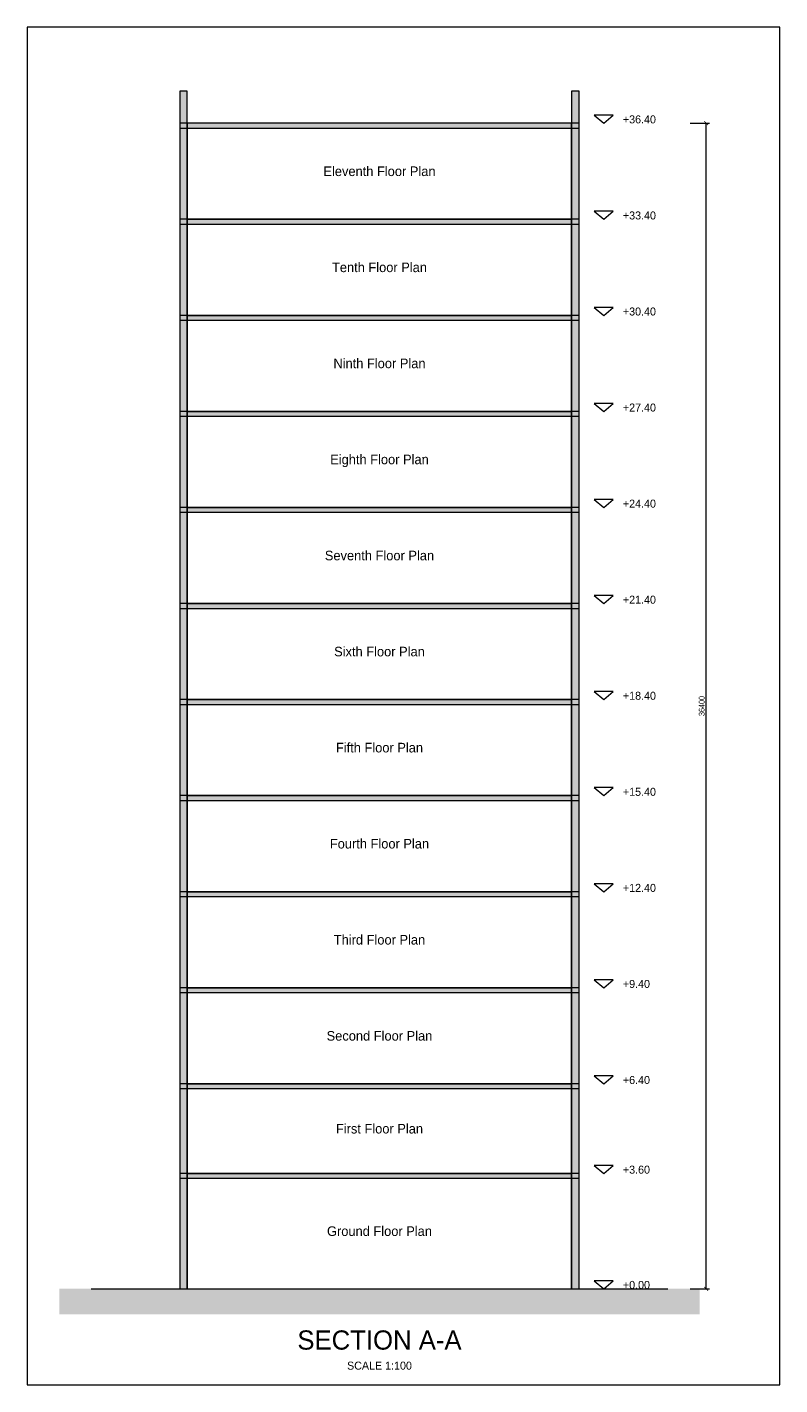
# Model space of a CAD drawing. Header units: metres. Extents: x -9 to 190, y -15 to 60.
# Drawn here: x 166.1 to 189.6, y -3 to 39.4 of the extents above; entities that cross this region are included whole.
import ezdxf
from ezdxf.enums import TextEntityAlignment as Align

# ---------------------------------------------------------------- set-up
doc = ezdxf.new("R2010")
doc.units = ezdxf.units.M
for name, color, linetype in [('ANNO', 7, 'Continuous'), ('DIMENSION', 3, 'Continuous'), ('HATCH', 8, 'Continuous'), ('TITLE', 7, 'Continuous'), ('WALL', 7, 'Continuous')]:
    doc.layers.add(name, color=color, linetype=linetype)
doc.styles.add('OpenSansCondensed-Light', font='OpenSansCondensed-Light.ttf')
doc.dimstyles.new('EZDXF', dxfattribs={"dimtxt": 0.18, "dimasz": 0.12, "dimexe": 0.1, "dimexo": 0.1, "dimgap": 0.05, "dimtad": 1, "dimdec": 0, "dimlfac": 1000, "dimzin": 12, "dimdsep": 46, "dimtxsty": 'OpenSansCondensed-Light', "dimblk": 'ARCHTICK', "dimcen": 2.5, "dimazin": 3, "dimtfac": 0.5, "dimtmove": 2, "dimatfit": 3})

# ---------------------------------------------------------------- blocks, each defined once
blk = doc.blocks.new('_ARCHTICK')
at = {"color": 0, "linetype": 'BYBLOCK', "const_width": 0.15}
blk.add_lwpolyline([(-0.5, -0.5), (0.5, 0.5)], dxfattribs=at)

msp = doc.modelspace()

# ---------------------------------------------------------------- hatches: boundary and pattern name
at = {"layer": 'HATCH'}
for points in [[(171.1, 0), (171.1, 37.4), (170.87, 37.4), (170.87, 0)], [(183.33, 0), (183.33, 37.4), (183.1, 37.4), (183.1, 0)], [(183.33, 36.25), (183.33, 36.4), (170.87, 36.4), (170.87, 36.25)], [(183.33, 33.25), (183.33, 33.4), (170.87, 33.4), (170.87, 33.25)], [(183.33, 30.25), (183.33, 30.4), (170.87, 30.4), (170.87, 30.25)], [(183.33, 27.25), (183.33, 27.4), (170.87, 27.4), (170.87, 27.25)], [(183.33, 24.25), (183.33, 24.4), (170.87, 24.4), (170.87, 24.25)], [(183.33, 21.25), (183.33, 21.4), (170.87, 21.4), (170.87, 21.25)], [(183.33, 18.25), (183.33, 18.4), (170.87, 18.4), (170.87, 18.25)], [(183.33, 15.25), (183.33, 15.4), (170.87, 15.4), (170.87, 15.25)], [(183.33, 12.25), (183.33, 12.4), (170.87, 12.4), (170.87, 12.25)], [(183.33, 9.25), (183.33, 9.4), (170.87, 9.4), (170.87, 9.25)], [(183.33, 6.25), (183.33, 6.4), (170.87, 6.4), (170.87, 6.25)], [(183.33, 3.45), (183.33, 3.6), (170.87, 3.6), (170.87, 3.45)]]:
    msp.add_hatch(color=8, dxfattribs=at).paths.add_polyline_path(points)
h = msp.add_hatch(dxfattribs=at)
h.set_pattern_fill('EARTH', scale=0.05)
h.paths.add_polyline_path([(187.1, -0.8), (187.1, 0), (167.1, 0), (167.1, -0.8)])

# ---------------------------------------------------------------- linework, layer by layer
at = {"layer": '_FloorInSection'}
for points in [[(171.1, 33.4), (183.1, 33.4), (183.1, 36.4), (171.1, 36.4)], [(171.1, 30.4), (183.1, 30.4), (183.1, 33.4), (171.1, 33.4)], [(171.1, 27.4), (183.1, 27.4), (183.1, 30.4), (171.1, 30.4)], [(171.1, 24.4), (183.1, 24.4), (183.1, 27.4), (171.1, 27.4)], [(171.1, 21.4), (183.1, 21.4), (183.1, 24.4), (171.1, 24.4)], [(171.1, 18.4), (183.1, 18.4), (183.1, 21.4), (171.1, 21.4)], [(171.1, 15.4), (183.1, 15.4), (183.1, 18.4), (171.1, 18.4)], [(171.1, 12.4), (183.1, 12.4), (183.1, 15.4), (171.1, 15.4)], [(171.1, 9.4), (183.1, 9.4), (183.1, 12.4), (171.1, 12.4)], [(171.1, 6.4), (183.1, 6.4), (183.1, 9.4), (171.1, 9.4)], [(171.1, 3.6), (183.1, 3.6), (183.1, 6.4), (171.1, 6.4)], [(171.1, 0), (183.1, 0), (183.1, 3.6), (171.1, 3.6)]]:
    msp.add_lwpolyline(points, close=True, dxfattribs=at)
at = {"layer": '_Ground Level'}
msp.add_lwpolyline([(168.1, 0), (186.1, 0)], dxfattribs=at)
at = {"layer": '_Section'}
msp.add_lwpolyline([(189.6, -3), (189.6, 39.4), (166.1, 39.4), (166.1, -3)], close=True, dxfattribs=at)
at = {"layer": 'ANNO'}
for points in [[(184.1, 36.4), (184.4, 36.65), (183.8, 36.65)], [(184.1, 33.4), (184.4, 33.65), (183.8, 33.65)], [(184.1, 30.4), (184.4, 30.65), (183.8, 30.65)], [(184.1, 27.4), (184.4, 27.65), (183.8, 27.65)], [(184.1, 24.4), (184.4, 24.65), (183.8, 24.65)], [(184.1, 21.4), (184.4, 21.65), (183.8, 21.65)], [(184.1, 18.4), (184.4, 18.65), (183.8, 18.65)], [(184.1, 15.4), (184.4, 15.65), (183.8, 15.65)], [(184.1, 12.4), (184.4, 12.65), (183.8, 12.65)], [(184.1, 9.4), (184.4, 9.65), (183.8, 9.65)], [(184.1, 6.4), (184.4, 6.65), (183.8, 6.65)], [(184.1, 3.6), (184.4, 3.85), (183.8, 3.85)], [(184.1, 0), (184.4, 0.25), (183.8, 0.25)]]:
    msp.add_lwpolyline(points, close=True, dxfattribs=at)
at = {"layer": 'WALL'}
for points in [[(171.1, 0), (171.1, 37.4), (170.87, 37.4), (170.87, 0)], [(183.33, 0), (183.33, 37.4), (183.1, 37.4), (183.1, 0)], [(183.33, 36.25), (183.33, 36.4), (170.87, 36.4), (170.87, 36.25)], [(183.33, 33.25), (183.33, 33.4), (170.87, 33.4), (170.87, 33.25)], [(183.33, 30.25), (183.33, 30.4), (170.87, 30.4), (170.87, 30.25)], [(183.33, 27.25), (183.33, 27.4), (170.87, 27.4), (170.87, 27.25)], [(183.33, 24.25), (183.33, 24.4), (170.87, 24.4), (170.87, 24.25)], [(183.33, 21.25), (183.33, 21.4), (170.87, 21.4), (170.87, 21.25)], [(183.33, 18.25), (183.33, 18.4), (170.87, 18.4), (170.87, 18.25)], [(183.33, 15.25), (183.33, 15.4), (170.87, 15.4), (170.87, 15.25)], [(183.33, 12.25), (183.33, 12.4), (170.87, 12.4), (170.87, 12.25)], [(183.33, 9.25), (183.33, 9.4), (170.87, 9.4), (170.87, 9.25)], [(183.33, 6.25), (183.33, 6.4), (170.87, 6.4), (170.87, 6.25)], [(183.33, 3.45), (183.33, 3.6), (170.87, 3.6), (170.87, 3.45)]]:
    msp.add_lwpolyline(points, close=True, dxfattribs=at)

# ---------------------------------------------------------------- texts
at = {"layer": '_FloorInSection'}
for s, p in [('Eleventh Floor Plan', (177.1, 34.9)), ('Tenth Floor Plan', (177.1, 31.9)), ('Ninth Floor Plan', (177.1, 28.9)), ('Eighth Floor Plan', (177.1, 25.9)), ('Seventh Floor Plan', (177.1, 22.9)), ('Sixth Floor Plan', (177.1, 19.9)), ('Fifth Floor Plan', (177.1, 16.9)), ('Fourth Floor Plan', (177.1, 13.9)), ('Third Floor Plan', (177.1, 10.9)), ('Second Floor Plan', (177.1, 7.9)), ('First Floor Plan', (177.1, 5)), ('Ground Floor Plan', (177.1, 1.8))]:
    msp.add_text(s, height=0.3, dxfattribs=at).set_placement(p, align=Align.MIDDLE_CENTER)
at = {"layer": '_Section'}
msp.add_text('SECTION A-A', height=0.6, dxfattribs=at).set_placement((177.1, -1.6), align=Align.MIDDLE_CENTER)
at = {"layer": 'ANNO'}
for s, p in [('+36.40', (184.7, 36.52)), ('+33.40', (184.7, 33.52)), ('+30.40', (184.7, 30.52)), ('+27.40', (184.7, 27.52)), ('+24.40', (184.7, 24.52)), ('+21.40', (184.7, 21.52)), ('+18.40', (184.7, 18.52)), ('+15.40', (184.7, 15.52)), ('+12.40', (184.7, 12.52)), ('+9.40', (184.7, 9.52)), ('+6.40', (184.7, 6.52)), ('+3.60', (184.7, 3.72)), ('+0.00', (184.7, 0.12))]:
    msp.add_text(s, height=0.25, dxfattribs=at).set_placement(p, align=Align.MIDDLE_LEFT)
at = {"layer": 'TITLE'}
msp.add_text('SCALE 1:100', height=0.25, dxfattribs=at).set_placement((177.1, -2.4), align=Align.MIDDLE_CENTER)

# ---------------------------------------------------------------- dimensions: what is measured, and where the dimension line sits
at = {"layer": 'DIMENSION'}
msp.add_linear_dim(base=(187.3, 0), p1=(186.7, 0), p2=(186.7, 36.4), angle=90, dimstyle='EZDXF', dxfattribs=at).render()

doc.saveas('drawing.dxf')
